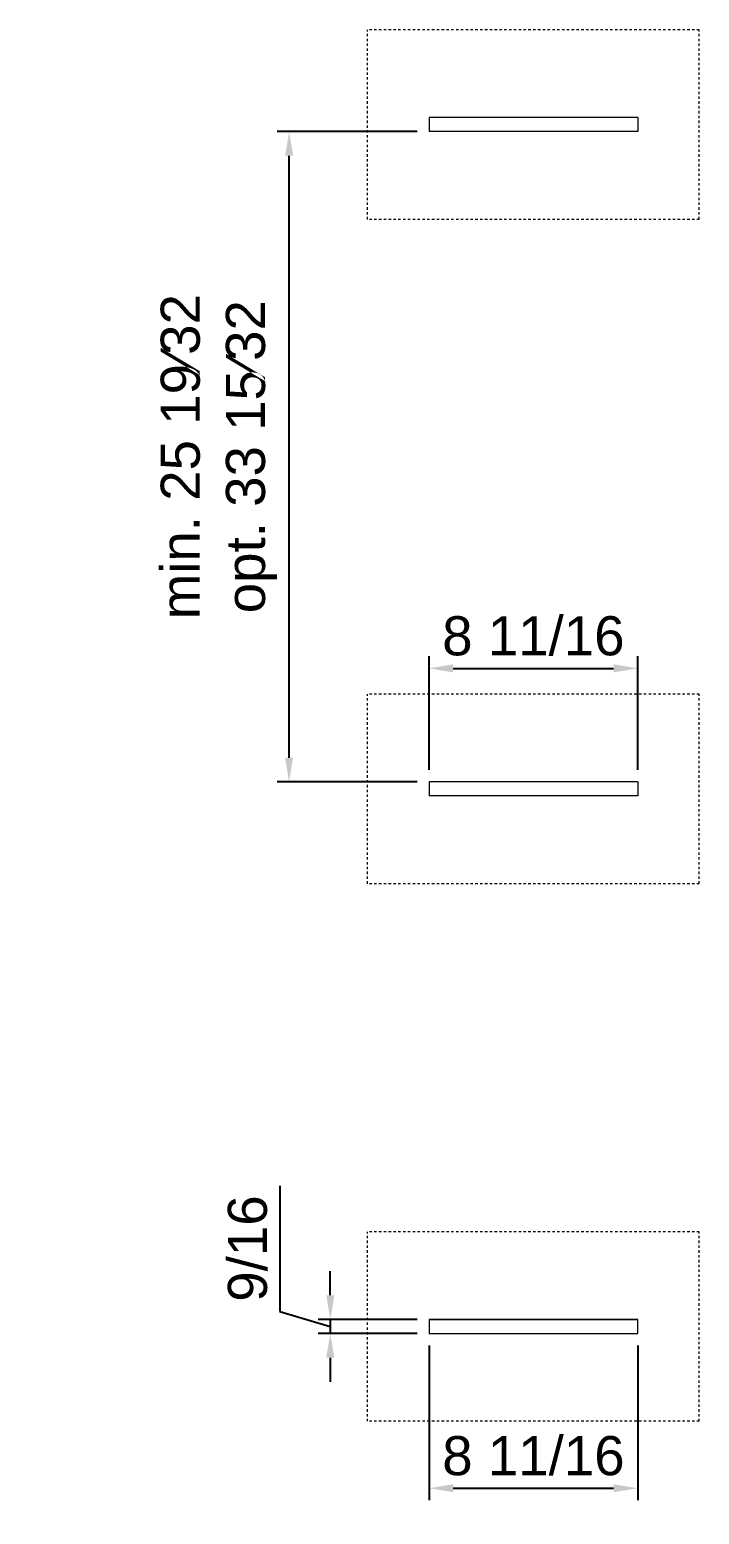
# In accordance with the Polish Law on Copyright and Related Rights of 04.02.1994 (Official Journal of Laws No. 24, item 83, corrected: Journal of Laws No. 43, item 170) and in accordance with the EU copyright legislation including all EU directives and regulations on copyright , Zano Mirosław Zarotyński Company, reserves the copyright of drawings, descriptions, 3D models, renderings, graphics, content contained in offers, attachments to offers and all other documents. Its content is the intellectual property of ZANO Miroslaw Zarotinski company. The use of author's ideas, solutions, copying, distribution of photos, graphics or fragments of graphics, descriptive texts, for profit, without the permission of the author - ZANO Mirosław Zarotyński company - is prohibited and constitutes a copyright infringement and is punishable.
# Model space of a CAD drawing. Header units: inches. Extents: x -29 to 159, y 0 to 129.
# Drawn here: x -9.8 to 18, y -0.2 to 61.5 of the extents above; entities that cross this region are included whole.
import ezdxf

# ---------------------------------------------------------------- set-up
doc = ezdxf.new("R2010")
doc.units = ezdxf.units.IN
doc.linetypes.add('HIDDEN', pattern=[1.905, 1.27, -0.635])
for name, color, linetype, lineweight in [('ZANO_R', 7, 'Continuous', 0), ('ZANO_R_przerywana', 250, 'HIDDEN', 0), ('ZANO_W', 1, 'Continuous', 0)]:
    doc.layers.add(name, color=color, linetype=linetype, lineweight=lineweight)
doc.styles.get("Standard").update_dxf_attribs({"font": 'arial.ttf'})
doc.dimstyles.new('amerykanie', dxfattribs={"dimtxt": 50, "dimasz": 50, "dimexe": 0.5, "dimexo": 0.5, "dimgap": 1, "dimtad": 1, "dimdec": 0, "dimzin": 0, "dimlunit": 5, "dimtxsty": 'Standard', "dimcen": 0.09, "dimclrd": 1, "dimclre": 1, "dimclrt": 1, "dimazin": 0, "dimtfac": 1, "dimtdec": 0, "dimtmove": 0, "dimatfit": 3, "dimfxl": 1, "dimtzin": 0, "dimarcsym": 1})

# ---------------------------------------------------------------- blocks, each defined once
blk = doc.blocks.new('*D362')
at = {"layer": 'ZANO_W', "color": 1, "lineweight": -2}
for p, q in [((6.775, 30.751), (6.775, 35.46)), ((15.437, 30.751), (15.437, 35.46)), ((7.775, 34.96), (14.437, 34.96))]:
    blk.add_line(p, q, dxfattribs=at)
at = {"layer": 'ZANO_W', "color": 1}
for points in [[(7.775, 35.127), (7.775, 34.793), (6.775, 34.96)], [(14.437, 34.793), (14.437, 35.127), (15.437, 34.96)]]:
    blk.add_solid(points, dxfattribs=at)
at = {"layer": 'ZANO_W', "color": 1, "insert": (11.106, 36.3), "char_height": 1.625, "attachment_point": 5}
blk.add_mtext('8 11/16', dxfattribs=at)
blk = doc.blocks.new('*D363')
at = {"layer": 'ZANO_W', "color": 1, "lineweight": -2}
for p, q in [((6.275, 57.242), (0.463, 57.242)), ((0.963, 31.251), (0.963, 56.242)), ((6.275, 30.251), (0.463, 30.251))]:
    blk.add_line(p, q, dxfattribs=at)
at = {"layer": 'ZANO_W', "color": 1}
for points in [[(1.13, 56.242), (0.797, 56.242), (0.963, 57.242)], [(0.797, 31.251), (1.13, 31.251), (0.963, 30.251)]]:
    blk.add_solid(points, dxfattribs=at)
at = {"layer": 'ZANO_W', "color": 1, "insert": (-1.957, 43.747), "char_height": 1.625, "attachment_point": 5, "rotation": 90}
blk.add_mtext('min. 25 19⁄32\\Popt. 33 15⁄32', dxfattribs=at)
blk = doc.blocks.new('*D364')
at = {"layer": 'ZANO_W', "color": 1, "lineweight": -2}
for p, q in [((0.584, 13.482), (0.584, 8.262)), ((2.674, 8.931), (2.674, 9.931)), ((0.584, 8.262), (2.674, 7.635)), ((6.278, 7.931), (2.174, 7.931)), ((2.674, 7.931), (2.674, 7.34)), ((6.278, 7.34), (2.174, 7.34)), ((2.674, 6.34), (2.674, 5.34))]:
    blk.add_line(p, q, dxfattribs=at)
at = {"layer": 'ZANO_W', "color": 1}
for points in [[(2.508, 8.931), (2.841, 8.931), (2.674, 7.931)], [(2.841, 6.34), (2.508, 6.34), (2.674, 7.34)]]:
    blk.add_solid(points, dxfattribs=at)
at = {"layer": 'ZANO_W', "color": 1, "insert": (-0.756, 10.872), "char_height": 1.625, "attachment_point": 5, "rotation": 90}
blk.add_mtext('9/16', dxfattribs=at)
blk = doc.blocks.new('*D365')
at = {"layer": 'ZANO_W', "color": 1, "lineweight": -2}
for p, q in [((6.778, 6.84), (6.778, 0.421)), ((15.437, 6.84), (15.437, 0.421)), ((7.778, 0.921), (14.437, 0.921))]:
    blk.add_line(p, q, dxfattribs=at)
at = {"layer": 'ZANO_W', "color": 1}
for points in [[(7.778, 1.088), (7.778, 0.755), (6.778, 0.921)], [(14.437, 0.755), (14.437, 1.088), (15.437, 0.921)]]:
    blk.add_solid(points, dxfattribs=at)
at = {"layer": 'ZANO_W', "color": 1, "insert": (11.108, 2.262), "char_height": 1.625, "attachment_point": 5}
blk.add_mtext('8 11/16', dxfattribs=at)

msp = doc.modelspace()

# ---------------------------------------------------------------- linework, layer by layer
at = {"layer": 'ZANO_R'}
for p, q in [((6.77531, 57.83304), (6.77531, 57.24249)), ((8.61884, 57.83304), (6.77531, 57.83304)), ((14.91805, 57.83304), (8.61884, 57.83304)), ((15.43673, 57.83304), (14.91805, 57.83304)), ((15.43673, 57.83304), (15.43673, 57.24249)), ((8.61884, 57.24249), (6.77531, 57.24249)), ((14.91805, 57.24249), (8.61884, 57.24249)), ((15.43673, 57.24249), (14.91805, 57.24249)), ((6.77531, 30.25119), (6.77531, 29.66064)), ((8.61884, 30.25119), (6.77531, 30.25119)), ((14.91805, 30.25119), (8.61884, 30.25119)), ((15.43673, 30.25119), (14.91805, 30.25119)), ((15.43673, 30.25119), (15.43673, 29.66064)), ((8.61884, 29.66064), (6.77531, 29.66064)), ((14.91805, 29.66064), (8.61884, 29.66064)), ((15.43673, 29.66064), (14.91805, 29.66064)), ((6.77809, 7.93063), (15.43736, 7.93063)), ((6.77809, 7.93063), (6.77809, 7.34022)), ((6.77809, 7.93063), (6.77809, 7.34022)), ((15.43736, 7.93063), (6.77809, 7.93063)), ((15.43736, 7.34022), (15.43736, 7.93063)), ((15.43736, 7.34022), (15.43736, 7.93063)), ((6.77809, 7.34022), (15.43736, 7.34022)), ((6.77809, 7.34022), (15.43736, 7.34022))]:
    msp.add_line(p, q, dxfattribs=at)
at = {"layer": 'ZANO_R_przerywana', "ltscale": 0.05}
for p, q in [((4.21625, 53.60076), (4.21625, 61.47478)), ((17.99578, 61.47478), (4.21625, 61.47478)), ((17.99578, 53.60076), (17.99578, 61.47478)), ((17.99578, 53.60076), (4.21625, 53.60076)), ((4.21625, 26.01891), (4.21625, 33.89292)), ((17.99578, 33.89292), (4.21625, 33.89292)), ((17.99578, 26.01891), (17.99578, 33.89292)), ((17.99578, 26.01891), (4.21625, 26.01891)), ((4.21967, 3.69939), (4.21967, 11.57145)), ((17.99578, 11.57145), (4.21967, 11.57145)), ((17.99578, 3.69939), (17.99578, 11.57145)), ((17.99578, 3.69939), (4.21967, 3.69939))]:
    msp.add_line(p, q, dxfattribs=at)

# ---------------------------------------------------------------- dimensions: what is measured, and where the dimension line sits
at = {"layer": 'ZANO_W'}
dim = msp.add_linear_dim(base=(0.96324, 57.24249), p1=(6.77531, 30.25119), p2=(6.77531, 57.24249), angle=90, text='min. 25 19⁄32\\Popt. 33 15⁄32', dimstyle='amerykanie', override={"dimtxt": 1.625, "dimasz": 1, "dimgap": 0.5, "dimdec": 4, "dimtxsty": 'Standard', "dimaunit": 1, "dimadec": 1, "dimtdec": 4, "dimtmove": 1, "dimfrac": 2}, dxfattribs=at)
dim.commit()
dim.dimension.update_dxf_attribs({"geometry": '*D363', "text_midpoint": (-1.95671, 43.74684)})
for base, p1, p2, picture, middle in [((15.43673, 34.96012), (6.77531, 30.25119), (15.43673, 30.25119), '*D362', (11.10602, 36.30033)), ((15.43736, 0.92132), (6.77809, 7.34022), (15.43736, 7.34022), '*D365', (11.10773, 2.26153))]:
    dim = msp.add_linear_dim(base=base, p1=p1, p2=p2, dimstyle='amerykanie', override={"dimtxt": 1.625, "dimasz": 1, "dimgap": 0.5, "dimdec": 4, "dimaunit": 1, "dimadec": 1, "dimtdec": 4, "dimtmove": 1, "dimfrac": 2}, dxfattribs=at)
    dim.commit()
    dim.dimension.update_dxf_attribs({"geometry": picture, "text_midpoint": middle})
dim = msp.add_linear_dim(base=(2.67442, 7.34022), p1=(6.77809, 7.93063), p2=(6.77809, 7.34022), angle=90, dimstyle='amerykanie', override={"dimtxt": 1.625, "dimasz": 1, "dimgap": 0.5, "dimdec": 4, "dimaunit": 1, "dimadec": 1, "dimtdec": 4, "dimtmove": 1, "dimfrac": 2}, dxfattribs=at)
dim.commit()
dim.dimension.update_dxf_attribs({"geometry": '*D364', "text_midpoint": (-0.756, 8.76249)})

doc.saveas('drawing.dxf')
